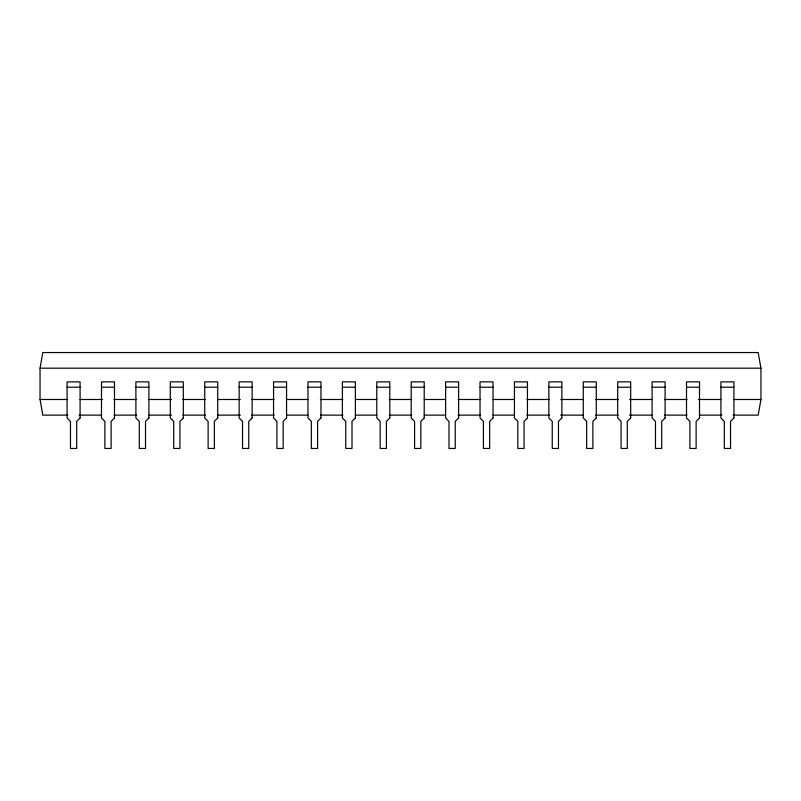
<?xml version="1.0" encoding="UTF-8"?>
<svg xmlns="http://www.w3.org/2000/svg" width="801" height="801" viewBox="0 0 801 801"><rect width="100%" height="100%" fill="white"/><g stroke="black" fill="none" stroke-linecap="round" stroke-linejoin="round"><path stroke-width="1.2" d="M67.825 415.128L42.813 415.128L40.05 399.489L40.05 368.19L42.813 352.54L758.187 352.54L760.95 368.19L760.95 399.489L758.187 415.128L733.175 415.128M40.05 368.19L760.95 368.19M67.074 387.213L80.08 387.213M101.487 387.213L114.493 387.213M135.9 387.213L148.906 387.213M170.313 387.213L183.319 387.213M204.726 387.213L217.732 387.213M239.139 387.213L252.145 387.213M273.552 387.213L286.558 387.213M307.964 387.213L320.971 387.213M342.377 387.213L355.384 387.213M376.79 387.213L389.797 387.213M411.203 387.213L424.21 387.213M445.616 387.213L458.623 387.213M480.029 387.213L493.036 387.213M514.442 387.213L527.448 387.213M548.855 387.213L561.861 387.213M583.268 387.213L596.274 387.213M617.681 387.213L630.687 387.213M652.094 387.213L665.1 387.213M686.507 387.213L699.513 387.213M720.92 387.213L733.926 387.213M40.05 399.489L67.584 399.489M80.1 399.489L102.628 399.489M113.892 399.489L136.42 399.489M148.936 399.489L171.464 399.489M182.728 399.489L205.256 399.489M217.772 399.489L240.3 399.489M251.564 399.489L274.092 399.489M286.608 399.489L307.884 399.489M320.4 399.489L342.928 399.489M355.444 399.489L376.72 399.489M389.236 399.489L411.764 399.489M424.28 399.489L445.556 399.489M458.072 399.489L480.6 399.489M493.116 399.489L514.392 399.489M526.908 399.489L549.436 399.489M560.7 399.489L583.228 399.489M595.744 399.489L618.272 399.489M629.536 399.489L652.064 399.489M664.58 399.489L687.108 399.489M698.372 399.489L720.9 399.489M733.416 399.489L760.95 399.489M79.079 415.128L101.587 415.128M114.092 415.128L136.611 415.128M149.116 415.128L171.624 415.128M182.888 415.128L205.396 415.128M217.902 415.128L240.41 415.128M251.674 415.128L274.182 415.128M286.688 415.128L307.954 415.128M320.46 415.128L342.968 415.128M355.474 415.128L376.74 415.128M389.246 415.128L411.754 415.128M424.26 415.128L445.526 415.128M458.032 415.128L480.54 415.128M493.046 415.128L514.312 415.128M526.818 415.128L549.326 415.128M560.59 415.128L583.098 415.128M595.604 415.128L618.112 415.128M629.376 415.128L651.884 415.128M664.389 415.128L686.908 415.128M699.413 415.128L721.921 415.128M80.08 417.982L76.696 421.366L76.696 448.46L70.468 448.46L70.468 421.366L67.074 417.982L67.074 381.867L80.08 381.867L80.08 417.982M114.493 417.982L111.109 421.366L111.109 448.46L104.881 448.46L104.881 421.366L101.487 417.982L101.487 381.867L114.493 381.867L114.493 417.982M148.906 417.982L145.522 421.366L145.522 448.46L139.294 448.46L139.294 421.366L135.9 417.982L135.9 381.867L148.906 381.867L148.906 417.982M183.319 417.982L179.935 421.366L179.935 448.46L173.707 448.46L173.707 421.366L170.313 417.982L170.313 381.867L183.319 381.867L183.319 417.982M217.732 417.982L214.348 421.366L214.348 448.46L208.12 448.46L208.12 421.366L204.726 417.982L204.726 381.867L217.732 381.867L217.732 417.982M252.145 417.982L248.761 421.366L248.761 448.46L242.533 448.46L242.533 421.366L239.139 417.982L239.139 381.867L252.145 381.867L252.145 417.982M286.558 417.982L283.174 421.366L283.174 448.46L276.936 448.46L276.936 421.366L273.552 417.982L273.552 381.867L286.558 381.867L286.558 417.982M320.971 417.982L317.586 421.366L317.586 448.46L311.349 448.46L311.349 421.366L307.964 417.982L307.964 381.867L320.971 381.867L320.971 417.982M355.384 417.982L351.999 421.366L351.999 448.46L345.762 448.46L345.762 421.366L342.377 417.982L342.377 381.867L355.384 381.867L355.384 417.982M389.797 417.982L386.412 421.366L386.412 448.46L380.175 448.46L380.175 421.366L376.79 417.982L376.79 381.867L389.797 381.867L389.797 417.982M424.21 417.982L420.825 421.366L420.825 448.46L414.588 448.46L414.588 421.366L411.203 417.982L411.203 381.867L424.21 381.867L424.21 417.982M458.623 417.982L455.238 421.366L455.238 448.46L449.001 448.46L449.001 421.366L445.616 417.982L445.616 381.867L458.623 381.867L458.623 417.982M493.036 417.982L489.651 421.366L489.651 448.46L483.414 448.46L483.414 421.366L480.029 417.982L480.029 381.867L493.036 381.867L493.036 417.982M527.448 417.982L524.064 421.366L524.064 448.46L517.826 448.46L517.826 421.366L514.442 417.982L514.442 381.867L527.448 381.867L527.448 417.982M561.861 417.982L558.467 421.366L558.467 448.46L552.239 448.46L552.239 421.366L548.855 417.982L548.855 381.867L561.861 381.867L561.861 417.982M596.274 417.982L592.88 421.366L592.88 448.46L586.652 448.46L586.652 421.366L583.268 417.982L583.268 381.867L596.274 381.867L596.274 417.982M630.687 417.982L627.293 421.366L627.293 448.46L621.065 448.46L621.065 421.366L617.681 417.982L617.681 381.867L630.687 381.867L630.687 417.982M665.1 417.982L661.706 421.366L661.706 448.46L655.478 448.46L655.478 421.366L652.094 417.982L652.094 381.867L665.1 381.867L665.1 417.982M699.513 417.982L696.119 421.366L696.119 448.46L689.891 448.46L689.891 421.366L686.507 417.982L686.507 381.867L699.513 381.867L699.513 417.982M733.926 417.982L730.532 421.366L730.532 448.46L724.304 448.46L724.304 421.366L720.92 417.982L720.92 381.867L733.926 381.867L733.926 417.982"/></g></svg>
